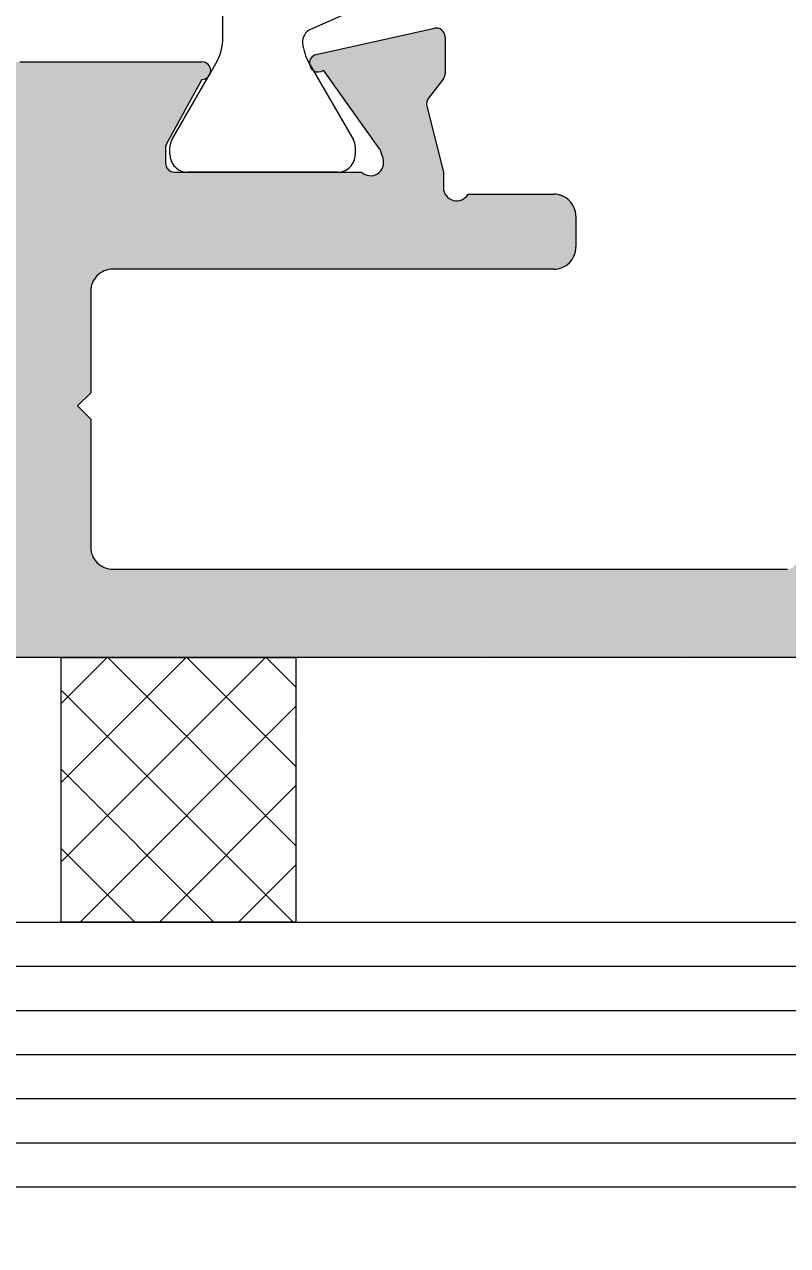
# Model space of a CAD drawing. Extents: x 820 to 5791, y 1495 to 5010.
# Drawn here: x 3007.535 to 3009.265, y 2076.874 to 2079.642 of the extents above; entities that cross this region are included whole.
import ezdxf

# ---------------------------------------------------------------- set-up
doc = ezdxf.new("R2010")
doc.units = 0
doc.header["$LTSCALE"] = 20
doc.layers.get('0').update_dxf_attribs({"linetype": 'CONTINUOUS', "lineweight": 15})
doc.layers.get('DEFPOINTS').update_dxf_attribs({"linetype": 'CONTINUOUS'})
doc.layers.add('_00_TT_PLASTER INTERIOR', color=60, linetype='CONTINUOUS', lineweight=0)
doc.layers.add('ölç', color=63, linetype='CONTINUOUS', lineweight=20)
doc.layers.add('dış ölçü', color=7, linetype='CONTINUOUS', lineweight=20, true_color=0x0d6787)
doc.styles.add('TRS', font='times.ttf', dxfattribs={"width": 0.8})
doc.dimstyles.new('dış ölçü', dxfattribs={"dimtxt": 12, "dimasz": 5, "dimexe": 5, "dimexo": 35, "dimgap": 5, "dimtad": 1, "dimdec": 0, "dimdsep": 46, "dimtxsty": 'TRS', "dimblk": 'DOT', "dimcen": 0, "dimdle": 0.1, "dimclrd": 256, "dimclre": 256, "dimclrt": 73, "dimadec": 0, "dimazin": 0, "dimtfac": 0.3, "dimtdec": 0, "dimtix": 1, "dimtmove": 2, "dimatfit": 3, "dimldrblk": 'DOT', "dimfxl": 1, "dimfxlon": 1, "dimtolj": 1, "dimarcsym": 0})

# ---------------------------------------------------------------- blocks, each defined once
blk = doc.blocks.new('_Dot')
at = {"layer": 'ölç', "color": 0, "lineweight": -2}
blk.add_line((-0.5, 0), (-1, 0), dxfattribs=at)
at = {"layer": 'ölç', "color": 0, "const_width": 0.5}
blk.add_lwpolyline([(-0.25, 0, 1), (0.25, 0, 1)], format="xyb", close=True, dxfattribs=at)
blk = doc.blocks.new('*D176')
at = {"layer": 'DEFPOINTS', "color": 0, "transparency": 16777216}
for p in [(2844.176336790435, 2097.044452601193), (3414.390991119654, 2084.554264930397), (3414.390991119654, 1809.278305477972)]:
    blk.add_point(p, dxfattribs=at)
at = {"layer": 'dış ölçü', "lineweight": -2, "transparency": 16777216}
for p, q in [((2844.176336790435, 1810.278305477972), (2844.176336790435, 1804.278305477972)), ((3414.390991119654, 1810.278305477972), (3414.390991119654, 1804.278305477972)), ((2849.176336790435, 1809.278305477972), (3409.390991119654, 1809.278305477972))]:
    blk.add_line(p, q, dxfattribs=at)
at = {"layer": 'dış ölçü', "lineweight": -2, "transparency": 16777216, "xscale": 5, "yscale": 5, "zscale": 5, "rotation": 180}
blk.add_blockref('_Dot', (2844.176336790435, 1809.278305477972), dxfattribs=at)
at = {"layer": 'dış ölçü', "lineweight": -2, "transparency": 16777216, "xscale": 5, "yscale": 5, "zscale": 5}
blk.add_blockref('_Dot', (3414.390991119654, 1809.278305477972), dxfattribs=at)
at = {"layer": 'dış ölçü', "color": 73, "transparency": 16777216, "insert": (3129.283663955045, 1820.399430207605), "char_height": 12, "attachment_point": 5, "style": 'TRS'}
blk.add_mtext('\\A1;570', dxfattribs=at)
blk = doc.blocks.new('*D180')
at = {"layer": 'DEFPOINTS', "color": 0, "transparency": 16777216}
for p in [(3700.971713778752, 2100.044452589959), (2054.28790840802, 2083.440788159293), (3700.971713778752, 1729.278305477972)]:
    blk.add_point(p, dxfattribs=at)
at = {"layer": 'dış ölçü', "lineweight": -2, "transparency": 16777216}
for p, q in [((2054.28790840802, 1730.278305477972), (2054.28790840802, 1724.278305477972)), ((3700.971713778752, 1730.278305477972), (3700.971713778752, 1724.278305477972)), ((2059.28790840802, 1729.278305477972), (3695.971713778752, 1729.278305477972))]:
    blk.add_line(p, q, dxfattribs=at)
at = {"layer": 'dış ölçü', "lineweight": -2, "transparency": 16777216, "xscale": 5, "yscale": 5, "zscale": 5, "rotation": 180}
blk.add_blockref('_Dot', (2054.28790840802, 1729.278305477972), dxfattribs=at)
at = {"layer": 'dış ölçü', "lineweight": -2, "transparency": 16777216, "xscale": 5, "yscale": 5, "zscale": 5}
blk.add_blockref('_Dot', (3700.971713778752, 1729.278305477972), dxfattribs=at)
at = {"layer": 'dış ölçü', "color": 73, "transparency": 16777216, "insert": (2877.629811093386, 1740.399430207604), "char_height": 12, "attachment_point": 5, "style": 'TRS'}
blk.add_mtext('\\A1;1647', dxfattribs=at)
blk = doc.blocks.new('HGJFG')
h = blk.add_hatch(color=9)
h.dxf.hatch_style = 1
h.paths.add_polyline_path([(-2161.172346011034, -3291.20253992217), (-2161.172346011034, -3291.942539922172), (-2157.082346011038, -3291.942539922172), (-2157.082346011038, -3291.20253992217)], flags=16)
edge = h.paths.add_edge_path()
edge.add_line((-2161.592793870467, -3291.964192741335), (-2161.592793870467, -3292.142539922171))
edge.add_line((-2161.592793870467, -3292.142539922173), (-2154.352346011036, -3292.142539922173))
edge.add_arc((-2154.352345973687, -3292.092539959524), 0.04999996264524757, 269.9999571938264, 360.0000428080437)
edge.add_line((-2154.302346011039, -3292.092539922166), (-2154.302346011033, -3291.812539922167))
edge.add_arc((-2154.352345973687, -3291.812539884827), 0.04999996265106833, 359.999957204564, 450.0000428037736)
edge.add_line((-2154.352346011042, -3291.762539922172), (-2154.51209621104, -3291.762539922166))
edge.add_arc((-2154.512295842284, -3291.802490237368), 0.03995081397432738, 89.7136960569883, 269.5692196917646)
edge.add_line((-2154.51259621103, -3291.842439922172), (-2154.422396211029, -3291.842439922167))
edge.add_line((-2154.422396211038, -3291.842439922169), (-2154.422396211038, -3291.952539922171))
edge.add_arc((-2154.472396173686, -3291.952539959521), 0.04999996264815795, -90.00004280210612, 4.280210612250812e-05, ccw=False)
edge.add_line((-2154.472396211041, -3292.002539922169), (-2155.132396211041, -3292.002539922169))
edge.add_arc((-2155.132396248385, -3291.952539959521), 0.04999996264670276, 179.9999572004711, 270.00004280635085, ccw=False)
edge.add_line((-2155.182396211033, -3291.95253992217), (-2155.182396211033, -3291.842439922168))
edge.add_line((-2155.182396211033, -3291.842439922169), (-2155.092396211036, -3291.842439922169))
edge.add_arc((-2155.092396211036, -3291.802439922171), 0.03999999999941792, 269.9999999979156, 449.9999999979156)
edge.add_line((-2155.092396211036, -3291.762439922167), (-2155.252377211035, -3291.762539822171))
edge.add_arc((-2155.252346022503, -3291.812539800979), 0.04999998853891607, 90.03573944520784, 180.0000242838201)
edge.add_line((-2155.302346011039, -3291.812539822174), (-2155.302346011035, -3291.922539922166))
edge.add_arc((-2155.322345996098, -3291.922539937113), 0.01999998506217356, -90.00004280127217, 4.2805441182736104e-05, ccw=False)
edge.add_line((-2155.322346011043, -3291.942539922172), (-2156.852346011042, -3291.942539922172))
edge.add_arc((-2156.852346048397, -3291.892539959524), 0.04999996264524757, 179.9999571919562, 270.0000428061736, ccw=False)
edge.add_line((-2156.90234601103, -3291.892539922165), (-2156.90234601103, -3291.602539922169))
edge.add_line((-2156.90234601103, -3291.602539922168), (-2156.932346011029, -3291.572539922169))
edge.add_line((-2156.932346011029, -3291.572539922169), (-2156.90234601103, -3291.54253992217))
edge.add_line((-2156.90234601103, -3291.54253992217), (-2156.902346011036, -3291.312539922165))
edge.add_arc((-2156.852346048382, -3291.31253988482), 0.04999996265106833, 89.99995719622649, 180.000042795436, ccw=False)
edge.add_line((-2156.852346011042, -3291.262539922172), (-2155.852346011042, -3291.262539922166))
edge.add_arc((-2155.852345973673, -3291.212539959523), 0.04999996264233719, 269.9999571853116, 360.0000427995289)
edge.add_line((-2155.802346011039, -3291.212539922169), (-2155.802346011039, -3291.142539922173))
edge.add_arc((-2155.852345973687, -3291.142539884821), 0.04999996264815795, 359.9999571978939, 450.000042802106)
edge.add_line((-2155.852346011042, -3291.092539922173), (-2156.046704511039, -3291.092539922173))
edge.add_arc((-2156.072685292206, -3291.077539917546), 0.03000001882319374, 180.0000088315033, 330.0000105626595, ccw=False)
edge.add_line((-2156.102685311035, -3291.07753992217), (-2156.102685311035, -3291.042539922172))
edge.add_line((-2156.102685311035, -3291.04253992217), (-2156.139936411032, -3290.892901922168))
edge.add_arc((-2156.120810309961, -3290.887054437552), 0.02000002045957518, 142.1196065240428, 197.0001334424457, ccw=False)
edge.add_line((-2156.13659621104, -3290.87477412217), (-2156.102944611041, -3290.831516422176))
edge.add_arc((-2156.118730354106, -3290.819236029724), 0.01999994306700945, 322.1191543261486, 359.9997351801132)
edge.add_line((-2156.098730411029, -3290.819236122165), (-2156.098730411032, -3290.735992722167))
edge.add_arc((-2156.118730415384, -3290.735992746019), 0.02000000434976375, 6.832688966403525e-05, 102.5000071270224)
edge.add_line((-2156.123059211034, -3290.716466822173), (-2156.390988211034, -3290.775865222171))
edge.add_arc((-2156.386659414607, -3290.795391121471), 0.01999998055119983, 102.5000245140387, 306.7933573865943)
edge.add_line((-2156.374680811042, -3290.811407122167), (-2156.247255911044, -3290.990050322166))
edge.add_arc((-2156.263538195181, -3291.001664444294), 0.02000001523997533, 17.00025035375438, 35.50019057751388, ccw=False)
edge.add_line((-2156.244412111043, -3290.995816922171), (-2156.23951701104, -3291.011828122172))
edge.add_arc((-2156.268206161793, -3291.020599291743), 0.03000001311106704, -132.99997258540083, 17.000029147516898, ccw=False)
edge.add_line((-2156.288666111036, -3291.042539922167), (-2156.712685311036, -3291.042539922172))
edge.add_arc((-2156.712685325981, -3291.022539937111), 0.01999998505926318, 179.9999572004711, 270.0000428113533, ccw=False)
edge.add_line((-2156.73268531104, -3291.02253992217), (-2156.73268531104, -3290.987680722174))
edge.add_arc((-2156.712685223579, -3290.987680750236), 0.02000008746285711, 151.1695517818086, 179.9999196005541, ccw=False)
edge.add_line((-2156.730206311037, -3290.978036322172), (-2156.650118211038, -3290.832539922174))
edge.add_arc((-2156.650118211034, -3290.812539922167), 0.02000000000116415, 270, 450)
edge.add_line((-2156.650118211034, -3290.79253992217), (-2157.062683911035, -3290.792539922176))
edge.add_arc((-2157.062683948386, -3290.842539884819), 0.04999996264670276, 89.99995719364922, 180.000042799529)
edge.add_line((-2157.112683911034, -3290.842539922173), (-2157.112683911034, -3291.022539922172))
edge.add_line((-2157.112683911034, -3291.02253992217), (-2160.683380411033, -3291.02253992217))
edge.add_arc((-2160.683380323663, -3291.002539872671), 0.02000004950067476, 208.8302511720517, 269.9997496965313, ccw=False)
edge.add_line((-2160.700901411034, -3291.01218422217), (-2160.807553511034, -3290.81842892217))
edge.add_arc((-2160.851356017997, -3290.842539920951), 0.0499999987776396, 28.8304935382869, 89.99999202922243)
edge.add_line((-2160.851356011041, -3290.79253992217), (-2161.005253711038, -3290.79253992217))
edge.add_arc((-2161.005253711029, -3290.812539922167), 0.02000000000116415, 89.99999999583122, 269.9999999958312)
edge.add_line((-2161.005253711029, -3290.832539922168), (-2160.92516571103, -3290.978036322165))
edge.add_arc((-2160.942686798514, -3290.987680750236), 0.02000008748293262, 8.040444771495459e-05, 28.83044819200552, ccw=False)
edge.add_line((-2160.922686711038, -3290.987680722169), (-2160.922686711038, -3291.022539922165))
edge.add_arc((-2160.942686696098, -3291.022539937111), 0.01999998505926318, -90.00004280127217, 4.2805441182736104e-05, ccw=False)
edge.add_line((-2160.942686711042, -3291.04253992217), (-2161.366705911042, -3291.04253992217))
edge.add_arc((-2161.387165860285, -3291.020599291746), 0.03000001311108285, 162.9999708349113, 312.99997259325687, ccw=False)
edge.add_line((-2161.415855011041, -3291.011828122172), (-2161.410959911041, -3290.995816922171))
edge.add_arc((-2161.391833827057, -3291.001664444221), 0.02000001506437853, 144.4998093094156, 162.9997496839272, ccw=False)
edge.add_line((-2161.408116111034, -3290.990050322172), (-2161.280691211033, -3290.811407122166))
edge.add_arc((-2161.268712607457, -3290.795391121471), 0.01999998054952505, 233.206642608412, 437.4999754941014)
edge.add_line((-2161.264383811035, -3290.77586522217), (-2161.532312811035, -3290.716466822172))
edge.add_arc((-2161.53664155668, -3290.735992705892), 0.01999995435326789, 77.5001078409762, 180.0000466226081)
edge.add_line((-2161.556641511034, -3290.735992722172), (-2161.556641511034, -3290.819236122171))
edge.add_arc((-2161.536641618001, -3290.819236175436), 0.01999989303721294, 179.9998473954822, 217.8804282805041)
edge.add_line((-2161.552427411033, -3290.83151642217), (-2161.518775811032, -3290.87477412217))
edge.add_arc((-2161.534561662103, -3290.88705453385), 0.02000004011470066, -16.999827756357206, 37.88069918301272, ccw=False)
edge.add_line((-2161.51543551104, -3290.892901922168), (-2161.552686711039, -3291.04253992217))
edge.add_line((-2161.552686711043, -3291.04253992217), (-2161.552686711047, -3291.072539922164))
edge.add_arc((-2161.402686823099, -3291.072540034226), 0.1499998879415634, 179.9999571945588, 270.0000428037736)
edge.add_line((-2161.402686711034, -3291.222539922171), (-2161.352346011033, -3291.222539922171))
edge.add_line((-2161.352346011042, -3291.222539922171), (-2161.352346011042, -3291.542539922172))
edge.add_line((-2161.352346011042, -3291.54253992217), (-2161.322346011043, -3291.572539922169))
edge.add_line((-2161.322346011043, -3291.572539922169), (-2161.352346011042, -3291.602539922168))
edge.add_line((-2161.352346011042, -3291.602539922168), (-2161.352346011042, -3291.762581522168))
edge.add_line((-2161.352346011042, -3291.762581522168), (-2161.420621611041, -3291.762581522168))
edge.add_arc((-2161.422446007285, -3291.802539971238), 0.04000007592095481, 87.38584293351231, 270.1432339613954)
edge.add_line((-2161.422346011034, -3291.842539922173), (-2161.362446011032, -3291.842539922173))
edge.add_line((-2161.362446011041, -3291.842539922173), (-2161.362446011041, -3291.942640822173))
edge.add_arc((-2161.382445986278, -3291.942640790657), 0.01999997524489821, 270.42248980902684, 359.9999097199953, ccw=False)
edge.add_line((-2161.382298511043, -3291.962640222168), (-2161.592793870473, -3291.964192741336))
at = {"color": 9}
for p, q in [((-2156.602609811042, -3290.736540522171), (-2156.602609811042, -3289.048540522169)), ((-2156.602609811042, -3290.736540522171), (-2156.602609811042, -3289.048540522169)), ((-2156.142256911041, -3290.602696622168), (-2156.403848611034, -3290.719164822177)), ((-2156.142256911041, -3290.602696622168), (-2156.403848611034, -3290.719164822177)), ((-2156.390988211043, -3290.77586522217), (-2156.123059211034, -3290.716466822173)), ((-2156.098730411029, -3290.735992722172), (-2156.098730411029, -3290.819236122173)), ((-2157.062683911031, -3290.79253992217), (-2156.650118211034, -3290.79253992217)), ((-2156.718590511035, -3290.969579022173), (-2156.628686711044, -3290.813861022175)), ((-2156.718590511035, -3290.969579022173), (-2156.628686711029, -3290.813861022175)), ((-2156.628686711044, -3290.813861022175), (-2156.618686711035, -3290.796540522176)), ((-2156.628686711029, -3290.813861022175), (-2156.618686711035, -3290.796540522176)), ((-2156.407700911045, -3290.794472722176), (-2156.306629011041, -3290.969579022173)), ((-2156.407700911031, -3290.794472722176), (-2156.306629011041, -3290.969579022173)), ((-2156.247255911029, -3290.990050322168), (-2156.374680811042, -3290.811407122167)), ((-2156.650118211034, -3290.832539922168), (-2156.730206311037, -3290.978036322172)), ((-2156.102944611031, -3290.831516422174), (-2156.13659621104, -3290.87477412217)), ((-2156.139936411038, -3290.892901922168), (-2156.102685311035, -3291.04253992217)), ((-2156.722609811038, -3291.002540522174), (-2156.722609811038, -3290.984579022173)), ((-2156.722609811038, -3291.002540522174), (-2156.722609811038, -3290.984579022173)), ((-2156.302609811039, -3290.984579022173), (-2156.302609811039, -3291.002540522174)), ((-2156.302609811039, -3290.984579022173), (-2156.302609811039, -3291.002540522174)), ((-2156.73268531104, -3290.987680722169), (-2156.73268531104, -3291.02253992217)), ((-2156.239517011037, -3291.011828122172), (-2156.244412111043, -3290.995816922171)), ((-2156.712685311036, -3291.04253992217), (-2156.288666111036, -3291.04253992217)), ((-2156.342609811033, -3291.042540522171), (-2156.682609811044, -3291.042540522171)), ((-2156.342609811033, -3291.042540522171), (-2156.68260981103, -3291.042540522171)), ((-2156.102685311035, -3291.04253992217), (-2156.102685311035, -3291.07753992217)), ((-2156.046704511039, -3291.092539922173), (-2155.852346011042, -3291.092539922173)), ((-2155.802346011039, -3291.142539922173), (-2155.802346011039, -3291.212539922169)), ((-2155.852346011042, -3291.262539922168), (-2156.852346011042, -3291.262539922168)), ((-2156.90234601103, -3291.312539922167), (-2156.90234601103, -3291.54253992217)), ((-2156.90234601103, -3291.54253992217), (-2156.932346011029, -3291.572539922169)), ((-2156.932346011029, -3291.572539922169), (-2156.90234601103, -3291.602539922168)), ((-2156.90234601103, -3291.602539922168), (-2156.90234601103, -3291.892539922173)), ((-2156.852346011042, -3291.942539922172), (-2155.322346011043, -3291.942539922172)), ((-2154.352346011042, -3292.142539922173), (-2161.592793870467, -3292.142539922173)), ((-2156.506072079993, -3292.142653745731), (-2156.969291099199, -3292.605872764932)), ((-2156.685677202416, -3292.142653745731), (-2156.969291099199, -3292.426267642509)), ((-2156.865282324839, -3292.142653745735), (-2156.969291099199, -3292.24666252009)), ((-2156.969291099184, -3292.742464130762), (-2156.969291099184, -3292.142653745738)), ((-2156.969291099184, -3292.142653745738), (-2156.436942841608, -3292.142653745738)), ((-2156.863608436525, -3292.14265374574), (-2156.436942841622, -3292.569319340651)), ((-2156.684003314102, -3292.142653745733), (-2156.436942841608, -3292.389714218231)), ((-2156.50439819168, -3292.142653745735), (-2156.436942841608, -3292.21010909581)), ((-2154.336942841616, -3292.142558938253), (-2156.436942841608, -3292.142558938253)), ((-2156.436942841608, -3292.142558938253), (-2156.436942841608, -3292.742558938252)), ((-2156.436942841608, -3292.142653745738), (-2156.436942841608, -3292.742464130762)), ((-2155.368692030836, -3292.143109218286), (-2155.368692030836, -3292.143109218286)), ((-2156.402144757883, -3292.165950211304), (-2156.402144757883, -3292.165950211304)), ((-2156.209189780549, -3292.157783864585), (-2156.209189780549, -3292.157783864585)), ((-2156.140511940216, -3292.175774605174), (-2156.140511940216, -3292.175774605174)), ((-2156.0162348032, -3292.149617517866), (-2156.0162348032, -3292.149617517866)), ((-2155.947556962868, -3292.167608258463), (-2155.947556962868, -3292.167608258463)), ((-2155.754601985534, -3292.159441911729), (-2155.754601985534, -3292.159441911729)), ((-2155.561647008185, -3292.151275565019), (-2155.561647008185, -3292.151275565019)), ((-2155.492969167853, -3292.169266305601), (-2155.492969167853, -3292.169266305601)), ((-2156.33346691755, -3292.183940951899), (-2156.33346691755, -3292.183940951899)), ((-2156.264789077218, -3292.20193169249), (-2156.264789077218, -3292.20193169249)), ((-2156.071834099884, -3292.193765345771), (-2156.071834099884, -3292.193765345771)), ((-2155.878879122535, -3292.185598999052), (-2155.878879122535, -3292.185598999052)), ((-2155.810201282203, -3292.203589739643), (-2155.810201282203, -3292.203589739643)), ((-2155.685924145187, -3292.177432652327), (-2155.685924145187, -3292.177432652327)), ((-2155.617246304854, -3292.195423392915), (-2155.617246304854, -3292.195423392915)), ((-2155.42429132752, -3292.187257046197), (-2155.42429132752, -3292.187257046197)), ((-2156.969291099199, -3292.216576205491), (-2156.443403173919, -3292.74246413076)), ((-2156.389066214234, -3292.228088779809), (-2156.389066214234, -3292.228088779809)), ((-2156.196111236885, -3292.21992243309), (-2156.196111236885, -3292.21992243309)), ((-2156.003156259537, -3292.211756086371), (-2156.003156259537, -3292.211756086371)), ((-2155.934478419204, -3292.229746826967), (-2155.934478419204, -3292.229746826967)), ((-2155.74152344187, -3292.221580480234), (-2155.74152344187, -3292.221580480234)), ((-2155.548568464522, -3292.213414133524), (-2155.548568464522, -3292.213414133524)), ((-2155.355613487188, -3292.20524778679), (-2155.355613487188, -3292.20524778679)), ((-2156.436942841622, -3292.253129629774), (-2156.926277342599, -3292.742464130754)), ((-2156.320388373887, -3292.246079520403), (-2156.320388373887, -3292.246079520403)), ((-2156.127433396553, -3292.237913173679), (-2156.127433396553, -3292.237913173679)), ((-2156.058755556221, -3292.255903914275), (-2156.058755556221, -3292.255903914275)), ((-2155.865800578872, -3292.247737567556), (-2155.865800578872, -3292.247737567556)), ((-2155.672845601538, -3292.239571220832), (-2155.672845601538, -3292.239571220832)), ((-2155.604167761206, -3292.257561961419), (-2155.604167761206, -3292.257561961419)), ((-2155.479890624189, -3292.231404874105), (-2155.479890624189, -3292.231404874105)), ((-2155.411212783857, -3292.249395614702), (-2155.411212783857, -3292.249395614702)), ((-2156.251710533569, -3292.264070260994), (-2156.251710533569, -3292.264070260994)), ((-2156.183032693222, -3292.282061001594), (-2156.183032693222, -3292.282061001594)), ((-2155.990077715888, -3292.273894654875), (-2155.990077715888, -3292.273894654875)), ((-2155.79712273854, -3292.265728308147), (-2155.79712273854, -3292.265728308147)), ((-2155.728444898207, -3292.283719048738), (-2155.728444898207, -3292.283719048738)), ((-2155.535489920873, -3292.275552702028), (-2155.535489920873, -3292.275552702028)), ((-2155.342534943525, -3292.267386355295), (-2155.342534943525, -3292.267386355295)), ((-2156.375987670571, -3292.290227348313), (-2156.375987670571, -3292.290227348313)), ((-2156.307309830238, -3292.308218088908), (-2156.307309830238, -3292.308218088908)), ((-2156.11435485289, -3292.300051742183), (-2156.11435485289, -3292.300051742183)), ((-2155.921399875556, -3292.291885395472), (-2155.921399875556, -3292.291885395472)), ((-2155.852722035223, -3292.309876136061), (-2155.852722035223, -3292.309876136061)), ((-2155.659767057875, -3292.301709789336), (-2155.659767057875, -3292.301709789336)), ((-2155.466812080526, -3292.29354344261), (-2155.466812080526, -3292.29354344261)), ((-2155.398134240194, -3292.311534183206), (-2155.398134240194, -3292.311534183206)), ((-2156.43158696724, -3292.334375176227), (-2156.43158696724, -3292.334375176227)), ((-2156.238631989906, -3292.326208829499), (-2156.238631989906, -3292.326208829499)), ((-2156.045677012557, -3292.31804248278), (-2156.045677012557, -3292.31804248278)), ((-2155.976999172225, -3292.33603322338), (-2155.976999172225, -3292.33603322338)), ((-2155.784044194891, -3292.327866876652), (-2155.784044194891, -3292.327866876652)), ((-2155.591089217543, -3292.319700529923), (-2155.591089217543, -3292.319700529923)), ((-2155.52241137721, -3292.337691270533), (-2155.52241137721, -3292.337691270533)), ((-2155.329456399862, -3292.329524923799), (-2155.329456399862, -3292.329524923799)), ((-2156.362909126908, -3292.352365916818), (-2156.362909126908, -3292.352365916818)), ((-2156.169954149574, -3292.344199570099), (-2156.169954149574, -3292.344199570099)), ((-2156.101276309241, -3292.362190310688), (-2156.101276309241, -3292.362190310688)), ((-2155.908321331893, -3292.354023963976), (-2155.908321331893, -3292.354023963976)), ((-2155.715366354559, -3292.345857617242), (-2155.715366354559, -3292.345857617242)), ((-2155.646688514226, -3292.363848357841), (-2155.646688514226, -3292.363848357841)), ((-2155.453733536878, -3292.355682011114), (-2155.453733536878, -3292.355682011114)), ((-2156.969291099199, -3292.396181327914), (-2156.623008296342, -3292.74246413076)), ((-2156.418508423591, -3292.396513744731), (-2156.418508423591, -3292.396513744731)), ((-2156.294231286575, -3292.370356657412), (-2156.294231286575, -3292.370356657412)), ((-2156.225553446243, -3292.388347398003), (-2156.225553446243, -3292.388347398003)), ((-2156.032598468909, -3292.380181051284), (-2156.032598468909, -3292.380181051284)), ((-2155.83964349156, -3292.372014704565), (-2155.83964349156, -3292.372014704565)), ((-2155.770965651228, -3292.390005445156), (-2155.770965651228, -3292.390005445156)), ((-2155.578010673879, -3292.381839098428), (-2155.578010673879, -3292.381839098428)), ((-2155.385055696545, -3292.373672751711), (-2155.385055696545, -3292.373672751711)), ((-2156.349830583259, -3292.414504485322), (-2156.349830583259, -3292.414504485322)), ((-2156.15687560591, -3292.406338138603), (-2156.15687560591, -3292.406338138603)), ((-2156.088197765578, -3292.424328879192), (-2156.088197765578, -3292.424328879192)), ((-2155.963920628562, -3292.398171791884), (-2155.963920628562, -3292.398171791884)), ((-2155.895242788244, -3292.41616253248), (-2155.895242788244, -3292.41616253248)), ((-2155.702287810896, -3292.407996185747), (-2155.702287810896, -3292.407996185747)), ((-2155.509332833547, -3292.399829839037), (-2155.509332833547, -3292.399829839037)), ((-2155.440654993215, -3292.417820579619), (-2155.440654993215, -3292.417820579619)), ((-2156.436942841608, -3292.432734752193), (-2156.746672220176, -3292.742464130754)), ((-2156.281152742927, -3292.432495225917), (-2156.281152742927, -3292.432495225917)), ((-2156.212474902594, -3292.450485966508), (-2156.212474902594, -3292.450485966508)), ((-2156.019519925246, -3292.442319619789), (-2156.019519925246, -3292.442319619789)), ((-2155.826564947897, -3292.43415327307), (-2155.826564947897, -3292.43415327307)), ((-2155.757887107565, -3292.45214401366), (-2155.757887107565, -3292.45214401366)), ((-2155.633609970563, -3292.425986926345), (-2155.633609970563, -3292.425986926345)), ((-2155.564932130231, -3292.443977666932), (-2155.564932130231, -3292.443977666932)), ((-2155.371977152882, -3292.435811320215), (-2155.371977152882, -3292.435811320215)), ((-2156.405429879928, -3292.458652313236), (-2156.405429879928, -3292.458652313236)), ((-2156.336752039596, -3292.476643053827), (-2156.336752039596, -3292.476643053827)), ((-2156.143797062247, -3292.468476707108), (-2156.143797062247, -3292.468476707108)), ((-2155.950842084913, -3292.460310360389), (-2155.950842084913, -3292.460310360389)), ((-2155.882164244581, -3292.478301100985), (-2155.882164244581, -3292.478301100985)), ((-2155.689209267232, -3292.470134754251), (-2155.689209267232, -3292.470134754251)), ((-2155.496254289898, -3292.461968407541), (-2155.496254289898, -3292.461968407541)), ((-2155.427576449566, -3292.479959148123), (-2155.427576449566, -3292.479959148123)), ((-2156.268074199264, -3292.494633794421), (-2156.268074199264, -3292.494633794421)), ((-2156.07511922193, -3292.486467447697), (-2156.07511922193, -3292.486467447697)), ((-2156.006441381583, -3292.504458188293), (-2156.006441381583, -3292.504458188293)), ((-2155.813486404249, -3292.496291841574), (-2155.813486404249, -3292.496291841574)), ((-2155.6205314269, -3292.48812549485), (-2155.6205314269, -3292.48812549485)), ((-2155.551853586568, -3292.506116235437), (-2155.551853586568, -3292.506116235437)), ((-2155.358898609234, -3292.49794988872), (-2155.358898609234, -3292.49794988872)), ((-2156.39235133628, -3292.52079088174), (-2156.39235133628, -3292.52079088174)), ((-2156.199396358931, -3292.512624535012), (-2156.199396358931, -3292.512624535012)), ((-2156.130718518599, -3292.530615275612), (-2156.130718518599, -3292.530615275612)), ((-2155.93776354125, -3292.522448928893), (-2155.93776354125, -3292.522448928893)), ((-2155.744808563916, -3292.514282582165), (-2155.744808563916, -3292.514282582165)), ((-2155.676130723584, -3292.532273322756), (-2155.676130723584, -3292.532273322756)), ((-2155.483175746235, -3292.524106976046), (-2155.483175746235, -3292.524106976046)), ((-2156.323673495933, -3292.538781622331), (-2156.323673495933, -3292.538781622331)), ((-2156.2549956556, -3292.556772362926), (-2156.2549956556, -3292.556772362926)), ((-2156.062040678266, -3292.548606016201), (-2156.062040678266, -3292.548606016201)), ((-2155.869085700918, -3292.540439669489), (-2155.869085700918, -3292.540439669489)), ((-2155.800407860585, -3292.558430410078), (-2155.800407860585, -3292.558430410078)), ((-2155.607452883251, -3292.550264063354), (-2155.607452883251, -3292.550264063354)), ((-2155.414497905903, -3292.542097716628), (-2155.414497905903, -3292.542097716628)), ((-2155.34582006557, -3292.560088457224), (-2155.34582006557, -3292.560088457224)), ((-2156.969291099199, -3292.575786450337), (-2156.802613418765, -3292.74246413076)), ((-2156.379272792617, -3292.582929450245), (-2156.379272792617, -3292.582929450245)), ((-2156.186317815268, -3292.574763103516), (-2156.186317815268, -3292.574763103516)), ((-2155.993362837934, -3292.566596756797), (-2155.993362837934, -3292.566596756797)), ((-2155.924684997602, -3292.584587497397), (-2155.924684997602, -3292.584587497397)), ((-2155.731730020253, -3292.576421150669), (-2155.731730020253, -3292.576421150669)), ((-2155.538775042919, -3292.568254803941), (-2155.538775042919, -3292.568254803941)), ((-2155.470097202572, -3292.58624554455), (-2155.470097202572, -3292.58624554455)), ((-2156.436942841608, -3292.612339874616), (-2156.567067097753, -3292.742464130756)), ((-2156.310594952284, -3292.600920190835), (-2156.310594952284, -3292.600920190835)), ((-2156.117639974936, -3292.592753844116), (-2156.117639974936, -3292.592753844116)), ((-2156.048962134603, -3292.610744584706), (-2156.048962134603, -3292.610744584706)), ((-2155.856007157269, -3292.602578237994), (-2155.856007157269, -3292.602578237994)), ((-2155.663052179921, -3292.59441189126), (-2155.663052179921, -3292.59441189126)), ((-2155.594374339588, -3292.612402631858), (-2155.594374339588, -3292.612402631858)), ((-2155.40141936224, -3292.604236285132), (-2155.40141936224, -3292.604236285132)), ((-2156.434872089286, -3292.62707727816), (-2156.434872089286, -3292.62707727816)), ((-2156.366194248953, -3292.645068018749), (-2156.366194248953, -3292.645068018749)), ((-2156.241917111952, -3292.61891093143), (-2156.241917111952, -3292.61891093143)), ((-2156.173239271619, -3292.636901672021), (-2156.173239271619, -3292.636901672021)), ((-2155.980284294271, -3292.628735325302), (-2155.980284294271, -3292.628735325302)), ((-2155.787329316922, -3292.620568978583), (-2155.787329316922, -3292.620568978583)), ((-2155.718651476604, -3292.638559719174), (-2155.718651476604, -3292.638559719174)), ((-2155.525696499256, -3292.630393372446), (-2155.525696499256, -3292.630393372446)), ((-2155.332741521907, -3292.622227025729), (-2155.332741521907, -3292.622227025729)), ((-2156.297516408621, -3292.66305875934), (-2156.297516408621, -3292.66305875934)), ((-2156.104561431287, -3292.654892412621), (-2156.104561431287, -3292.654892412621)), ((-2156.035883590955, -3292.67288315321), (-2156.035883590955, -3292.67288315321)), ((-2155.911606453938, -3292.646726065902), (-2155.911606453938, -3292.646726065902)), ((-2155.842928613606, -3292.664716806498), (-2155.842928613606, -3292.664716806498)), ((-2155.649973636258, -3292.656550459765), (-2155.649973636258, -3292.656550459765)), ((-2155.457018658924, -3292.648384113055), (-2155.457018658924, -3292.648384113055)), ((-2155.388340818591, -3292.666374853637), (-2155.388340818591, -3292.666374853637)), ((-2156.421793545623, -3292.689215846664), (-2156.421793545623, -3292.689215846664)), ((-2156.228838568289, -3292.681049499934), (-2156.228838568289, -3292.681049499934)), ((-2156.160160727956, -3292.699040240525), (-2156.160160727956, -3292.699040240525)), ((-2155.967205750608, -3292.690873893806), (-2155.967205750608, -3292.690873893806)), ((-2155.774250773274, -3292.682707547087), (-2155.774250773274, -3292.682707547087)), ((-2155.705572932941, -3292.700698287678), (-2155.705572932941, -3292.700698287678)), ((-2155.58129579594, -3292.674541200363), (-2155.58129579594, -3292.674541200363)), ((-2155.512617955593, -3292.69253194095), (-2155.512617955593, -3292.69253194095)), ((-2156.353115705305, -3292.707206587253), (-2156.353115705305, -3292.707206587253)), ((-2156.284437864972, -3292.725197327844), (-2156.284437864972, -3292.725197327844)), ((-2156.091482887624, -3292.717030981125), (-2156.091482887624, -3292.717030981125)), ((-2155.898527910275, -3292.708864634406), (-2155.898527910275, -3292.708864634406)), ((-2155.829850069943, -3292.726855375003), (-2155.829850069943, -3292.726855375003)), ((-2155.636895092609, -3292.718689028269), (-2155.636895092609, -3292.718689028269)), ((-2155.44394011526, -3292.710522681559), (-2155.44394011526, -3292.710522681559)), ((-2155.375262274928, -3292.728513422141), (-2155.375262274928, -3292.728513422141)), ((-2177.164404205306, -3292.742558938265), (-2154.402346011045, -3292.742558938265)), ((-2156.436942841608, -3292.742464130762), (-2156.969291099184, -3292.742464130762)), ((-2156.436942841608, -3292.742558938252), (-2154.386942841605, -3292.74255893827)), ((-2156.022805047292, -3292.735021721714), (-2156.022805047292, -3292.735021721714)), ((-2155.568217252277, -3292.736679768867), (-2155.568217252277, -3292.736679768867)), ((-2177.164404205306, -3292.842558938265), (-2154.302346011039, -3292.842558938265)), ((-2177.164404205306, -3292.942558938264), (-2154.302346011039, -3292.942558938264)), ((-2177.164404205306, -3293.042558938266), (-2154.302346011039, -3293.042558938266)), ((-2177.164404205306, -3293.142558938264), (-2154.302346011039, -3293.142558938264)), ((-2177.164404205306, -3293.242558938265), (-2154.302346011039, -3293.242558938265)), ((-2177.164404205306, -3293.342558938265), (-2154.402346011045, -3293.342558938265))]:
    blk.add_line(p, q, dxfattribs=at)
for centre, radius, start, end in [((-2156.722610223366, -3290.73654050097), 0.1200004123294106, 330.0001019725725, 359.9999898775921), ((-2156.722610223366, -3290.736540500978), 0.1200004123278027, 330.0001019758818, 359.9999898806145), ((-2156.392030335523, -3290.746738884768), 0.03000000939631406, 113.2000301693783, 186.504882309325), ((-2156.392030335523, -3290.746738884766), 0.03000000939619469, 113.2000301730201, 186.5048823110815), ((-2156.118730415384, -3290.735992746027), 0.02000000435331381, 6.833732664151446e-05, 102.5000071345724), ((-2156.302609443516, -3290.736542973787), 0.1200003012319935, 186.5048673649372, 208.8649469502998), ((-2156.302609443502, -3290.736542973787), 0.1200003012319935, 186.5048673649372, 208.8649469502998), ((-2156.386659414607, -3290.795391121469), 0.01999998054887284, 102.5000245212924, 306.7933573835894), ((-2156.650118211034, -3290.812539922169), 0.01999999999861757, 270, 90), ((-2156.118730354062, -3290.819236029741), 0.01999994303172102, 322.1191542972519, 359.9997352038545), ((-2156.120810309975, -3290.88705443755), 0.02000002045381646, 142.1196065080619, 197.0001334394765), ((-2156.712685223579, -3290.987680750236), 0.02000008745393336, 151.1695517676603, 179.9999195942619), ((-2156.692609670467, -3290.984579167426), 0.03000014057978354, 149.999834683212, 179.9997225873479), ((-2156.692609670453, -3290.984579167422), 0.03000014057796454, 149.9998346898016, 179.9997225943306), ((-2156.332609901624, -3290.984578980825), 0.03000009057925994, 359.9999210323994, 29.99980893778248), ((-2156.332609901609, -3290.984578980821), 0.03000009057901626, 359.9999210254167, 29.99980892954149), ((-2156.682609840919, -3291.002540552055), 0.03999997011579787, 179.9999571979259, 270.0000428062429), ((-2156.682609840919, -3291.002540552056), 0.03999997011488838, 179.999957196571, 270.0000428029079), ((-2156.342609781158, -3291.002540552056), 0.03999997011670737, 269.9999571962583, 4.280332476996388e-05), ((-2156.342609781158, -3291.002540552055), 0.03999997011670737, 269.999957193757, 4.280207412497425e-05), ((-2156.268206161793, -3291.020599291743), 0.03000001311085485, 227.0000274168879, 17.00002914946027), ((-2156.263538195065, -3291.001664444223), 0.02000001510790121, 17.00025026456662, 35.50019061417015), ((-2156.712685325981, -3291.022539937111), 0.01999998505926318, 179.999957196571, 270.0000428029079), ((-2156.072685292221, -3291.07753991755), 0.03000001882173855, 180.0000088239257, 330.0000105584763), ((-2155.852345973687, -3291.14253988482), 0.04999996264633896, 359.999957196571, 90.00004280290791), ((-2155.852345973687, -3291.212539959522), 0.04999996264815795, 269.9999571962583, 4.280332476996388e-05), ((-2156.852346048397, -3291.312539884814), 0.04999996264542946, 89.99995719625835, 180.000042804367), ((-2156.852346048397, -3291.892539959525), 0.04999996264633896, 179.9999571955288, 270.0000428029079)]:
    blk.add_arc(centre, radius, start, end, dxfattribs=at)
at = {"color": 9, "ltscale": 200}
blk.add_arc((-2248.582770633145, -3291.952404733061), 93.96016768423725, 270, 0.1779700061802724, dxfattribs=at)

msp = doc.modelspace()

# ---------------------------------------------------------------- block references
at = {"layer": '_00_TT_PLASTER INTERIOR'}
msp.add_blockref('HGJFG', (5164.587161362215, 5370.349931528268), dxfattribs=at)

# ---------------------------------------------------------------- dimensions: what is measured, and where the dimension line sits
at = {"layer": 'dış ölçü'}
for base, p1, p2, picture, middle in [((3700.971713778752, 1729.278305477972), (2054.28790840802, 2083.440788159293), (3700.971713778752, 2100.044452589959), '*D180', (2877.629811093386, 1740.399430207604)), ((3414.390991119654, 1809.278305477972), (2844.176336790435, 2097.044452601193), (3414.390991119654, 2084.554264930397), '*D176', (3129.283663955045, 1820.399430207605))]:
    dim = msp.add_linear_dim(base=base, p1=p1, p2=p2, dimstyle='dış ölçü', dxfattribs=at)
    dim.commit()
    dim.dimension.update_dxf_attribs({"geometry": picture, "text_midpoint": middle})

doc.saveas('drawing.dxf')
